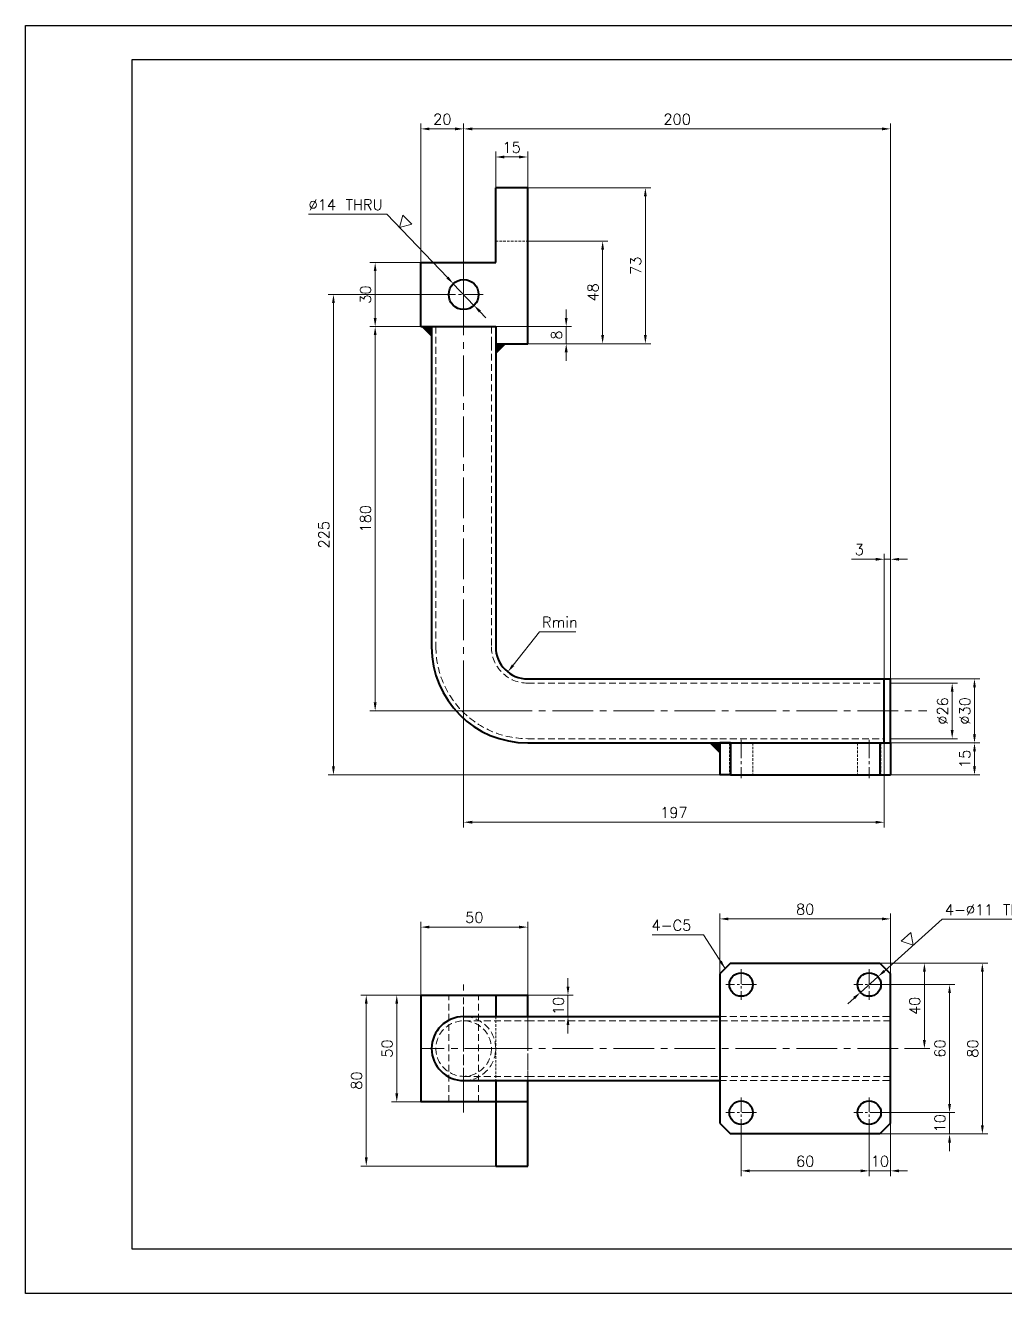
# Model space of a CAD drawing. Extents: x 6035 to 74113, y -26015 to -4546.
# Drawn here: x 6035 to 6494, y -5506 to -4912 of the extents above; entities that cross this region are included whole.
import ezdxf
from ezdxf.enums import TextEntityAlignment as Align

# ---------------------------------------------------------------- set-up
doc = ezdxf.new("R2010")
doc.units = 0
doc.linetypes.add('CENTER2', pattern=[28.575, 19.05, -3.175, 3.175, -3.175])
doc.linetypes.add('HIDDEN2', pattern=[4.7625, 3.175, -1.5875])
doc.layers.get('0').update_dxf_attribs({"linetype": 'CONTINUOUS'})
doc.layers.get('Defpoints').update_dxf_attribs({"linetype": 'CONTINUOUS'})
doc.layers.add('A3', color=7, linetype='CONTINUOUS')
for name, color, linetype, lineweight in [('AM_VIS', 7, 'CONTINUOUS', 40), ('DIM', 71, 'CONTINUOUS', 13), ('DRAWING', 7, 'CONTINUOUS', 40), ('中心线', 2, 'CENTER2', 13), ('虚线', 1, 'HIDDEN2', 13)]:
    doc.layers.add(name, color=color, linetype=linetype, lineweight=lineweight)
doc.styles.add('CH-1', font='', dxfattribs={"height": 3})
doc.styles.get("Standard").update_dxf_attribs({"font": 'txt.shx', "bigfont": 'bigfont.shx'})
doc.styles.get('CH-1').set_extended_font_data('SimSun')
doc.dimstyles.new('副本2', dxfattribs={"dimscale": 2, "dimtxt": 2.5, "dimasz": 2, "dimexe": 1.25, "dimexo": 0, "dimgap": 1, "dimtad": 1, "dimdsep": 46, "dimtxsty": 'Standard', "dimcen": 0, "dimclrd": 3, "dimclre": 3, "dimclrt": 1, "dimadec": 1, "dimazin": 2, "dimtfac": 1, "dimtmove": 0, "dimatfit": 3, "dimfxl": 0, "dimtolj": 1, "dimlwd": -1, "dimlwe": -1, "dimarcsym": 0})
doc.dimstyles.new('副本2$0', dxfattribs={"dimscale": 2, "dimtxt": 2.5, "dimasz": 2, "dimexe": 1.25, "dimexo": 0, "dimgap": 1, "dimtad": 1, "dimdsep": 46, "dimtxsty": 'Standard', "dimcen": 0, "dimclrd": 3, "dimclre": 3, "dimclrt": 1, "dimadec": 1, "dimazin": 2, "dimtfac": 1, "dimtmove": 0, "dimatfit": 3, "dimfxl": 0, "dimtolj": 1, "dimlwd": -1, "dimlwe": -1, "dimarcsym": 0})
doc.dimstyles.new('副本2$3', dxfattribs={"dimscale": 2, "dimtxt": 2.5, "dimasz": 2, "dimexe": 1.25, "dimexo": 0, "dimgap": 1, "dimtad": 1, "dimtoh": 1, "dimdsep": 46, "dimtxsty": 'Standard', "dimcen": 0, "dimclrd": 3, "dimclre": 3, "dimclrt": 1, "dimadec": 1, "dimazin": 2, "dimtfac": 1, "dimtmove": 0, "dimatfit": 3, "dimfxl": 0, "dimtolj": 1, "dimlwd": -1, "dimlwe": -1, "dimarcsym": 0})
doc.dimstyles.new('副本2$4', dxfattribs={"dimscale": 2, "dimtxt": 2.5, "dimasz": 2, "dimexe": 1.25, "dimexo": 0, "dimgap": 1, "dimtad": 1, "dimtoh": 1, "dimdsep": 46, "dimtxsty": 'Standard', "dimcen": 0, "dimclrd": 3, "dimclre": 3, "dimclrt": 1, "dimadec": 1, "dimazin": 2, "dimtfac": 1, "dimtmove": 0, "dimatfit": 3, "dimfxl": 0, "dimtolj": 1, "dimlwd": -1, "dimlwe": -1, "dimarcsym": 0})

# ---------------------------------------------------------------- blocks, each defined once
blk = doc.blocks.new('A$C2CD672AE')
for p, q in [((-218.5, -289), (-218.5, 8)), ((-218.5, 8), (201.5, 8)), ((201.5, 8), (201.5, -289)), ((-193.5, 0), (193.5, 0)), ((-193.5, -278.55), (-193.5, 0)), ((16.5, -16.21), (16.5, 0)), ((21.57, 0), (21.57, -16.21)), ((69.95, 0), (181.5, 0)), ((69.95, 0), (181.5, 0)), ((69.95, 0), (181.5, 0)), ((69.95, 0), (181.5, 0)), ((193.5, 0), (193.5, -278.55)), ((101.05, 0), (101.05, -16.21)), ((101.05, 0), (101.05, -16.21)), ((101.05, 0), (101.05, -16.21)), ((101.05, 0), (101.05, -16.21)), ((101.05, 0), (101.05, -16.21)), ((116.05, 0), (116.05, -16.21)), ((116.05, 0), (116.05, -16.21)), ((116.05, 0), (116.05, -16.21)), ((116.05, 0), (116.05, -16.21)), ((116.05, 0), (116.05, -16.21)), ((128.05, 0), (128.05, -16.21)), ((128.05, 0), (128.05, -16.21)), ((128.05, 0), (128.05, -16.21)), ((128.05, 0), (128.05, -16.21)), ((128.05, 0), (128.05, -16.21)), ((140.05, -16.21), (140.05, 0)), ((16.5, -11.14), (19.04, -6.07)), ((16.5, -6.07), (128.05, -6.07)), ((16.5, -6.07), (128.05, -6.07)), ((16.5, -6.07), (128.05, -6.07)), ((16.5, -6.07), (128.05, -6.07)), ((19.04, -6.07), (21.57, -11.14)), ((128.05, -6.07), (140.05, -6.07)), ((128.05, -6.07), (140.05, -6.07)), ((128.05, -6.07), (140.05, -6.07)), ((128.05, -6.07), (193.5, -6.07)), ((16.5, -16.21), (19.04, -11.14)), ((16.5, -11.14), (128.05, -11.14)), ((16.5, -11.14), (128.05, -11.14)), ((16.5, -11.14), (128.05, -11.14)), ((16.5, -11.14), (128.05, -11.14)), ((19.04, -11.14), (21.57, -16.21)), ((16.5, -16.21), (140.05, -16.21)), ((140.05, -16.21), (16.5, -16.21)), ((16.5, -16.21), (140.05, -16.21)), ((16.5, -16.21), (193.5, -16.21)), ((193.5, -278.55), (-193.5, -278.55)), ((201.5, -289), (-218.5, -289))]:
    blk.add_line(p, q)
at = {"style": 'CH-1'}
for s, p in [('符号', (19.12, -1.91)), ('设 变 内 容', (62.89, -1.91)), ('日 期', (108.22, -2.16)), ('变更者', (122.43, -2.16)), ('锐角除去', (134.43, -1.63)), ('表面处理', (166.75, -1.61)), ('NO.', (19.39, -4.62)), ('REVISION', (63.16, -4.62)), ('DATE', (108.64, -4.87)), ('REVR', (122.85, -4.87)), ('C0.5', (134.43, -11.03))]:
    blk.add_text(s, height=1.775, dxfattribs=at).set_placement(p, align=Align.MIDDLE)
at = {"style": 'CH-1', "width": 0.7}
for s, p in [('ACUTE ANGLE', (134.43, -4.69)), ('SURFACE TREATMENT', (166.75, -4.68))]:
    blk.add_text(s, height=1.7746, dxfattribs=at).set_placement(p, align=Align.MIDDLE)
blk = doc.blocks.new('*D2345')
at = {"layer": 'Defpoints', "color": 0, "transparency": 16777216}
for p in [(6179.45, -5038.14), (6231.34, -5038.14), (6360.44, -5263.14)]:
    blk.add_point(p, dxfattribs=at)
at = {"layer": 'DIM', "color": 3, "transparency": 16777216}
for p, q in [((6231.34, -5038.14), (6176.95, -5038.14)), ((6179.45, -5259.14), (6179.45, -5042.14)), ((6360.44, -5263.14), (6176.95, -5263.14))]:
    blk.add_line(p, q, dxfattribs=at)
for points in [[(6178.78, -5042.14), (6180.11, -5042.14), (6179.45, -5038.14)], [(6178.78, -5259.14), (6180.11, -5259.14), (6179.45, -5263.14)]]:
    blk.add_solid(points, dxfattribs=at)
at = {"layer": 'DIM', "color": 1, "transparency": 16777216, "insert": (6174.95, -5150.64), "char_height": 5, "attachment_point": 5, "rotation": 90}
blk.add_mtext('\\A1;225', dxfattribs=at)
blk = doc.blocks.new('*D2346')
at = {"layer": 'Defpoints', "color": 0, "transparency": 16777216}
for p in [(6198.99, -5053.14), (6220.44, -5053.14), (6253.44, -5233.14)]:
    blk.add_point(p, dxfattribs=at)
at = {"layer": 'DIM', "color": 3, "transparency": 16777216}
for p, q in [((6220.44, -5053.14), (6196.49, -5053.14)), ((6198.99, -5229.14), (6198.99, -5057.14)), ((6253.44, -5233.14), (6196.49, -5233.14))]:
    blk.add_line(p, q, dxfattribs=at)
for points in [[(6198.32, -5057.14), (6199.65, -5057.14), (6198.99, -5053.14)], [(6198.32, -5229.14), (6199.65, -5229.14), (6198.99, -5233.14)]]:
    blk.add_solid(points, dxfattribs=at)
at = {"layer": 'DIM', "color": 1, "transparency": 16777216, "insert": (6194.49, -5143.14), "char_height": 5, "attachment_point": 5, "rotation": 90}
blk.add_mtext('\\A1;180', dxfattribs=at)
blk = doc.blocks.new('*D2347')
at = {"layer": 'Defpoints', "color": 0, "transparency": 16777216}
for p in [(6198.99, -5023.14), (6220.44, -5023.14), (6220.44, -5053.14)]:
    blk.add_point(p, dxfattribs=at)
at = {"layer": 'DIM', "color": 3, "transparency": 16777216}
for p, q in [((6220.44, -5023.14), (6196.49, -5023.14)), ((6198.99, -5049.14), (6198.99, -5027.14)), ((6220.44, -5053.14), (6196.49, -5053.14))]:
    blk.add_line(p, q, dxfattribs=at)
for points in [[(6198.32, -5027.14), (6199.65, -5027.14), (6198.99, -5023.14)], [(6198.32, -5049.14), (6199.65, -5049.14), (6198.99, -5053.14)]]:
    blk.add_solid(points, dxfattribs=at)
at = {"layer": 'DIM', "color": 1, "transparency": 16777216, "insert": (6194.49, -5038.14), "char_height": 5, "attachment_point": 5, "rotation": 90}
blk.add_mtext('\\A1;30', dxfattribs=at)
blk = doc.blocks.new('*D2348')
at = {"layer": 'Defpoints', "color": 0, "transparency": 16777216}
for p in [(6235.6, -5033.08), (6245.28, -5043.2)]:
    blk.add_point(p, dxfattribs=at)
at = {"layer": 'DIM', "color": 3, "transparency": 16777216}
for p, q in [((6167.81, -5000.56), (6204.48, -5000.56)), ((6204.48, -5000.56), (6232.84, -5030.19)), ((6245.28, -5043.2), (6235.6, -5033.08)), ((6248.05, -5046.09), (6250.82, -5048.98))]:
    blk.add_line(p, q, dxfattribs=at)
for points in [[(6233.32, -5029.73), (6232.36, -5030.66), (6235.6, -5033.08)], [(6248.53, -5045.63), (6247.57, -5046.55), (6245.28, -5043.2)]]:
    blk.add_solid(points, dxfattribs=at)
at = {"layer": 'DIM', "color": 1, "transparency": 16777216, "insert": (6185.14, -4996.06), "char_height": 5, "attachment_point": 5}
blk.add_mtext('\\A1;∅14{\\Ftxt,bigfont|c134; THRU}', dxfattribs=at)
blk = doc.blocks.new('*D2349')
at = {"layer": 'Defpoints', "color": 0, "transparency": 16777216}
for p in [(6240.44, -4960.54), (6220.44, -5023.14), (6240.44, -5029.04)]:
    blk.add_point(p, dxfattribs=at)
at = {"layer": 'DIM', "color": 3, "transparency": 16777216}
for p, q in [((6220.44, -5023.14), (6220.44, -4958.04)), ((6240.44, -5029.04), (6240.44, -4958.04)), ((6224.44, -4960.54), (6236.44, -4960.54))]:
    blk.add_line(p, q, dxfattribs=at)
for points in [[(6224.44, -4959.88), (6224.44, -4961.21), (6220.44, -4960.54)], [(6236.44, -4959.88), (6236.44, -4961.21), (6240.44, -4960.54)]]:
    blk.add_solid(points, dxfattribs=at)
at = {"layer": 'DIM', "color": 1, "transparency": 16777216, "insert": (6230.44, -4956.04), "char_height": 5, "attachment_point": 5}
blk.add_mtext('\\A1;20', dxfattribs=at)
blk = doc.blocks.new('*D2350')
at = {"layer": 'Defpoints', "color": 0, "transparency": 16777216}
for p in [(6270.44, -4973.71), (6255.44, -4988.14), (6270.44, -4988.14)]:
    blk.add_point(p, dxfattribs=at)
at = {"layer": 'DIM', "color": 3, "transparency": 16777216}
for p, q in [((6255.44, -4988.14), (6255.44, -4971.21)), ((6270.44, -4988.14), (6270.44, -4971.21)), ((6259.44, -4973.71), (6266.44, -4973.71))]:
    blk.add_line(p, q, dxfattribs=at)
for points in [[(6259.44, -4973.05), (6259.44, -4974.38), (6255.44, -4973.71)], [(6266.44, -4973.05), (6266.44, -4974.38), (6270.44, -4973.71)]]:
    blk.add_solid(points, dxfattribs=at)
at = {"layer": 'DIM', "color": 1, "transparency": 16777216, "insert": (6262.94, -4969.21), "char_height": 5, "attachment_point": 5}
blk.add_mtext('\\A1;15', dxfattribs=at)
blk = doc.blocks.new('*D2351')
at = {"layer": 'Defpoints', "color": 0, "transparency": 16777216}
for p in [(6440.44, -4960.54), (6240.44, -5029.04), (6440.44, -5218.14)]:
    blk.add_point(p, dxfattribs=at)
at = {"layer": 'DIM', "color": 3, "transparency": 16777216}
for p, q in [((6240.44, -5029.04), (6240.44, -4958.04)), ((6440.44, -5218.14), (6440.44, -4958.04)), ((6244.44, -4960.54), (6436.44, -4960.54))]:
    blk.add_line(p, q, dxfattribs=at)
for points in [[(6244.44, -4959.88), (6244.44, -4961.21), (6240.44, -4960.54)], [(6436.44, -4959.88), (6436.44, -4961.21), (6440.44, -4960.54)]]:
    blk.add_solid(points, dxfattribs=at)
at = {"layer": 'DIM', "color": 1, "transparency": 16777216, "insert": (6340.44, -4956.04), "char_height": 5, "attachment_point": 5}
blk.add_mtext('\\A1;200', dxfattribs=at)
blk = doc.blocks.new('*D2352')
at = {"layer": 'Defpoints', "color": 0, "transparency": 16777216}
for p in [(6270.44, -4988.14), (6270.44, -5061.14), (6325.57, -5061.14)]:
    blk.add_point(p, dxfattribs=at)
at = {"layer": 'DIM', "color": 3, "transparency": 16777216}
for p, q in [((6270.44, -4988.14), (6328.07, -4988.14)), ((6325.57, -4992.14), (6325.57, -5057.14)), ((6270.44, -5061.14), (6328.07, -5061.14))]:
    blk.add_line(p, q, dxfattribs=at)
for points in [[(6324.9, -4992.14), (6326.23, -4992.14), (6325.57, -4988.14)], [(6324.9, -5057.14), (6326.23, -5057.14), (6325.57, -5061.14)]]:
    blk.add_solid(points, dxfattribs=at)
at = {"layer": 'DIM', "color": 1, "transparency": 16777216, "insert": (6321.07, -5024.64), "char_height": 5, "attachment_point": 5, "rotation": 90}
blk.add_mtext('\\A1;73', dxfattribs=at)
blk = doc.blocks.new('*D2353')
at = {"layer": 'Defpoints', "color": 0, "transparency": 16777216}
for p in [(6270.44, -5013.14), (6270.44, -5061.14), (6305.54, -5061.14)]:
    blk.add_point(p, dxfattribs=at)
at = {"layer": 'DIM', "color": 3, "transparency": 16777216}
for p, q in [((6270.44, -5013.14), (6308.04, -5013.14)), ((6305.54, -5017.14), (6305.54, -5057.14)), ((6270.44, -5061.14), (6308.04, -5061.14))]:
    blk.add_line(p, q, dxfattribs=at)
for points in [[(6304.87, -5017.14), (6306.21, -5017.14), (6305.54, -5013.14)], [(6304.87, -5057.14), (6306.21, -5057.14), (6305.54, -5061.14)]]:
    blk.add_solid(points, dxfattribs=at)
at = {"layer": 'DIM', "color": 1, "transparency": 16777216, "insert": (6301.04, -5037.14), "char_height": 5, "attachment_point": 5, "rotation": 90}
blk.add_mtext('\\A1;48', dxfattribs=at)
blk = doc.blocks.new('*D2354')
at = {"layer": 'Defpoints', "color": 0, "transparency": 16777216}
for p in [(6255.44, -5053.14), (6270.44, -5061.14), (6288.48, -5061.14)]:
    blk.add_point(p, dxfattribs=at)
at = {"layer": 'DIM', "color": 3, "transparency": 16777216}
for p, q in [((6288.48, -5049.14), (6288.48, -5045.14)), ((6255.44, -5053.14), (6290.98, -5053.14)), ((6288.48, -5053.14), (6288.48, -5061.14)), ((6270.44, -5061.14), (6290.98, -5061.14)), ((6288.48, -5065.14), (6288.48, -5069.14))]:
    blk.add_line(p, q, dxfattribs=at)
for points in [[(6287.81, -5049.14), (6289.15, -5049.14), (6288.48, -5053.14)], [(6287.81, -5065.14), (6289.15, -5065.14), (6288.48, -5061.14)]]:
    blk.add_solid(points, dxfattribs=at)
at = {"layer": 'DIM', "color": 1, "transparency": 16777216, "insert": (6283.98, -5057.14), "char_height": 5, "attachment_point": 5, "rotation": 90}
blk.add_mtext('\\A1;8', dxfattribs=at)
blk = doc.blocks.new('*D2355')
at = {"layer": 'Defpoints', "color": 0, "transparency": 16777216}
for p in [(6270.44, -5203.14), (6261.11, -5214.89)]:
    blk.add_point(p, dxfattribs=at)
at = {"layer": 'DIM', "color": 3, "transparency": 16777216}
for p, q in [((6276.02, -5196.12), (6263.6, -5211.75)), ((6293.02, -5196.12), (6276.02, -5196.12))]:
    blk.add_line(p, q, dxfattribs=at)
blk.add_solid([(6263.08, -5211.34), (6264.12, -5212.17), (6261.11, -5214.89)], dxfattribs=at)
at = {"layer": 'DIM', "color": 1, "transparency": 16777216, "insert": (6285.52, -5191.62), "char_height": 5, "attachment_point": 5}
blk.add_mtext('\\A1;{\\Ftxt,bigfont|c134;Rmin}', dxfattribs=at)
blk = doc.blocks.new('*D2356')
at = {"layer": 'Defpoints', "color": 0, "transparency": 16777216}
for p in [(6440.44, -5218.14), (6479.75, -5218.14), (6440.44, -5248.14)]:
    blk.add_point(p, dxfattribs=at)
at = {"layer": 'DIM', "color": 3, "transparency": 16777216}
for p, q in [((6440.44, -5218.14), (6482.25, -5218.14)), ((6479.75, -5244.14), (6479.75, -5222.14)), ((6440.44, -5248.14), (6482.25, -5248.14))]:
    blk.add_line(p, q, dxfattribs=at)
for points in [[(6479.09, -5222.14), (6480.42, -5222.14), (6479.75, -5218.14)], [(6479.09, -5244.14), (6480.42, -5244.14), (6479.75, -5248.14)]]:
    blk.add_solid(points, dxfattribs=at)
at = {"layer": 'DIM', "color": 1, "transparency": 16777216, "insert": (6475.25, -5233.14), "char_height": 5, "attachment_point": 5, "rotation": 90}
blk.add_mtext('\\A1;{\\Ftxt,bigfont|c134;%%C}30', dxfattribs=at)
blk = doc.blocks.new('*D2357')
at = {"layer": 'Defpoints', "color": 0, "transparency": 16777216}
for p in [(6440.44, -5248.14), (6479.75, -5248.14), (6440.44, -5263.14)]:
    blk.add_point(p, dxfattribs=at)
at = {"layer": 'DIM', "color": 3, "transparency": 16777216}
for p, q in [((6440.44, -5248.14), (6482.25, -5248.14)), ((6479.75, -5259.14), (6479.75, -5252.14)), ((6440.44, -5263.14), (6482.25, -5263.14))]:
    blk.add_line(p, q, dxfattribs=at)
for points in [[(6479.09, -5252.14), (6480.42, -5252.14), (6479.75, -5248.14)], [(6479.09, -5259.14), (6480.42, -5259.14), (6479.75, -5263.14)]]:
    blk.add_solid(points, dxfattribs=at)
at = {"layer": 'DIM', "color": 1, "transparency": 16777216, "insert": (6475.25, -5255.64), "char_height": 5, "attachment_point": 5, "rotation": 90}
blk.add_mtext('\\A1;15', dxfattribs=at)
blk = doc.blocks.new('*D2359')
at = {"layer": 'Defpoints', "color": 0, "transparency": 16777216}
for p in [(6270.44, -5334.39), (6220.44, -5366.29), (6270.44, -5366.29)]:
    blk.add_point(p, dxfattribs=at)
at = {"layer": 'DIM', "color": 3, "transparency": 16777216}
for p, q in [((6220.44, -5366.29), (6220.44, -5331.89)), ((6270.44, -5366.29), (6270.44, -5331.89)), ((6224.44, -5334.39), (6266.44, -5334.39))]:
    blk.add_line(p, q, dxfattribs=at)
for points in [[(6224.44, -5333.72), (6224.44, -5335.05), (6220.44, -5334.39)], [(6266.44, -5333.72), (6266.44, -5335.05), (6270.44, -5334.39)]]:
    blk.add_solid(points, dxfattribs=at)
at = {"layer": 'DIM', "color": 1, "transparency": 16777216, "insert": (6245.44, -5329.89), "char_height": 5, "attachment_point": 5}
blk.add_mtext('\\A1;50', dxfattribs=at)
blk = doc.blocks.new('*D2360')
at = {"layer": 'Defpoints', "color": 0, "transparency": 16777216}
for p in [(6194.81, -5366.29), (6220.44, -5366.29), (6255.44, -5446.29)]:
    blk.add_point(p, dxfattribs=at)
at = {"layer": 'DIM', "color": 3, "transparency": 16777216}
for p, q in [((6220.44, -5366.29), (6192.31, -5366.29)), ((6194.81, -5442.29), (6194.81, -5370.29)), ((6255.44, -5446.29), (6192.31, -5446.29))]:
    blk.add_line(p, q, dxfattribs=at)
for points in [[(6194.15, -5370.29), (6195.48, -5370.29), (6194.81, -5366.29)], [(6194.15, -5442.29), (6195.48, -5442.29), (6194.81, -5446.29)]]:
    blk.add_solid(points, dxfattribs=at)
at = {"layer": 'DIM', "color": 1, "transparency": 16777216, "insert": (6190.31, -5406.29), "char_height": 5, "attachment_point": 5, "rotation": 90}
blk.add_mtext('\\A1;80', dxfattribs=at)
blk = doc.blocks.new('*D2361')
at = {"layer": 'Defpoints', "color": 0, "transparency": 16777216}
for p in [(6430.44, -5428.44), (6440.44, -5426.29), (6430.44, -5448.56)]:
    blk.add_point(p, dxfattribs=at)
at = {"layer": 'DIM', "color": 3, "transparency": 16777216}
for p, q in [((6430.44, -5428.44), (6430.44, -5451.06)), ((6440.44, -5426.29), (6440.44, -5451.06)), ((6426.44, -5448.56), (6422.44, -5448.56)), ((6440.44, -5448.56), (6430.44, -5448.56)), ((6444.44, -5448.56), (6448.44, -5448.56))]:
    blk.add_line(p, q, dxfattribs=at)
for points in [[(6426.44, -5447.89), (6426.44, -5449.23), (6430.44, -5448.56)], [(6444.44, -5447.89), (6444.44, -5449.23), (6440.44, -5448.56)]]:
    blk.add_solid(points, dxfattribs=at)
at = {"layer": 'DIM', "color": 1, "transparency": 16777216, "insert": (6435.44, -5444.06), "char_height": 5, "attachment_point": 5}
blk.add_mtext('\\A1;10', dxfattribs=at)
blk = doc.blocks.new('*D2362')
at = {"layer": 'Defpoints', "color": 0, "transparency": 16777216}
for p in [(6370.44, -5428.44), (6430.44, -5428.44), (6370.44, -5448.56)]:
    blk.add_point(p, dxfattribs=at)
at = {"layer": 'DIM', "color": 3, "transparency": 16777216}
for p, q in [((6370.44, -5428.44), (6370.44, -5451.06)), ((6430.44, -5428.44), (6430.44, -5451.06)), ((6426.44, -5448.56), (6374.44, -5448.56))]:
    blk.add_line(p, q, dxfattribs=at)
for points in [[(6374.44, -5447.89), (6374.44, -5449.23), (6370.44, -5448.56)], [(6426.44, -5447.89), (6426.44, -5449.23), (6430.44, -5448.56)]]:
    blk.add_solid(points, dxfattribs=at)
at = {"layer": 'DIM', "color": 1, "transparency": 16777216, "insert": (6400.44, -5444.06), "char_height": 5, "attachment_point": 5}
blk.add_mtext('\\A1;60', dxfattribs=at)
blk = doc.blocks.new('*D2363')
at = {"layer": 'Defpoints', "color": 0, "transparency": 16777216}
for p in [(6435.44, -5351.29), (6483.45, -5351.29), (6435.44, -5431.29)]:
    blk.add_point(p, dxfattribs=at)
at = {"layer": 'DIM', "color": 3, "transparency": 16777216}
for p, q in [((6435.44, -5351.29), (6485.95, -5351.29)), ((6483.45, -5427.29), (6483.45, -5355.29)), ((6435.44, -5431.29), (6485.95, -5431.29))]:
    blk.add_line(p, q, dxfattribs=at)
for points in [[(6482.78, -5355.29), (6484.11, -5355.29), (6483.45, -5351.29)], [(6482.78, -5427.29), (6484.11, -5427.29), (6483.45, -5431.29)]]:
    blk.add_solid(points, dxfattribs=at)
at = {"layer": 'DIM', "color": 1, "transparency": 16777216, "insert": (6478.95, -5391.29), "char_height": 5, "attachment_point": 5, "rotation": 90}
blk.add_mtext('\\A1;80', dxfattribs=at)
blk = doc.blocks.new('*D2364')
at = {"layer": 'Defpoints', "color": 0, "transparency": 16777216}
for p in [(6437.59, -5421.29), (6435.44, -5431.29), (6468.07, -5431.29)]:
    blk.add_point(p, dxfattribs=at)
at = {"layer": 'DIM', "color": 3, "transparency": 16777216}
for p, q in [((6468.07, -5417.29), (6468.07, -5413.29)), ((6437.59, -5421.29), (6470.57, -5421.29)), ((6468.07, -5421.29), (6468.07, -5431.29)), ((6435.44, -5431.29), (6470.57, -5431.29)), ((6468.07, -5435.29), (6468.07, -5439.29))]:
    blk.add_line(p, q, dxfattribs=at)
for points in [[(6467.41, -5417.29), (6468.74, -5417.29), (6468.07, -5421.29)], [(6467.41, -5435.29), (6468.74, -5435.29), (6468.07, -5431.29)]]:
    blk.add_solid(points, dxfattribs=at)
at = {"layer": 'DIM', "color": 1, "transparency": 16777216, "insert": (6463.57, -5426.29), "char_height": 5, "attachment_point": 5, "rotation": 90}
blk.add_mtext('\\A1;10', dxfattribs=at)
blk = doc.blocks.new('*D2365')
at = {"layer": 'Defpoints', "color": 0, "transparency": 16777216}
for p in [(6437.59, -5361.29), (6468.07, -5361.29), (6437.59, -5421.29)]:
    blk.add_point(p, dxfattribs=at)
at = {"layer": 'DIM', "color": 3, "transparency": 16777216}
for p, q in [((6437.59, -5361.29), (6470.57, -5361.29)), ((6468.07, -5417.29), (6468.07, -5365.29)), ((6437.59, -5421.29), (6470.57, -5421.29))]:
    blk.add_line(p, q, dxfattribs=at)
for points in [[(6467.41, -5365.29), (6468.74, -5365.29), (6468.07, -5361.29)], [(6467.41, -5417.29), (6468.74, -5417.29), (6468.07, -5421.29)]]:
    blk.add_solid(points, dxfattribs=at)
at = {"layer": 'DIM', "color": 1, "transparency": 16777216, "insert": (6463.57, -5391.29), "char_height": 5, "attachment_point": 5, "rotation": 90}
blk.add_mtext('\\A1;60', dxfattribs=at)
blk = doc.blocks.new('*D2366')
at = {"layer": 'Defpoints', "color": 0, "transparency": 16777216}
for p in [(6435.44, -5351.29), (6446.92, -5391.29), (6456.29, -5391.29)]:
    blk.add_point(p, dxfattribs=at)
at = {"layer": 'DIM', "color": 3, "transparency": 16777216}
for p, q in [((6435.44, -5351.29), (6458.79, -5351.29)), ((6456.29, -5355.29), (6456.29, -5387.29)), ((6446.92, -5391.29), (6458.79, -5391.29))]:
    blk.add_line(p, q, dxfattribs=at)
for points in [[(6455.62, -5355.29), (6456.95, -5355.29), (6456.29, -5351.29)], [(6455.62, -5387.29), (6456.95, -5387.29), (6456.29, -5391.29)]]:
    blk.add_solid(points, dxfattribs=at)
at = {"layer": 'DIM', "color": 1, "transparency": 16777216, "insert": (6451.79, -5371.29), "char_height": 5, "attachment_point": 5, "rotation": 90}
blk.add_mtext('\\A1;40', dxfattribs=at)
blk = doc.blocks.new('*D2367')
at = {"layer": 'Defpoints', "color": 0, "transparency": 16777216}
for p in [(6440.44, -5330.55), (6360.44, -5356.29), (6440.44, -5356.29)]:
    blk.add_point(p, dxfattribs=at)
at = {"layer": 'DIM', "color": 3, "transparency": 16777216}
for p, q in [((6360.44, -5356.29), (6360.44, -5328.05)), ((6440.44, -5356.29), (6440.44, -5328.05)), ((6364.44, -5330.55), (6436.44, -5330.55))]:
    blk.add_line(p, q, dxfattribs=at)
for points in [[(6364.44, -5329.89), (6364.44, -5331.22), (6360.44, -5330.55)], [(6436.44, -5329.89), (6436.44, -5331.22), (6440.44, -5330.55)]]:
    blk.add_solid(points, dxfattribs=at)
at = {"layer": 'DIM', "color": 1, "transparency": 16777216, "insert": (6400.44, -5326.05), "char_height": 5, "attachment_point": 5}
blk.add_mtext('\\A1;80', dxfattribs=at)
blk = doc.blocks.new('*D2368')
at = {"layer": 'Defpoints', "color": 0, "transparency": 16777216}
for p in [(6434.55, -5357.63), (6426.34, -5364.96)]:
    blk.add_point(p, dxfattribs=at)
at = {"layer": 'DIM', "color": 3, "transparency": 16777216}
for p, q in [((6464.65, -5330.74), (6437.53, -5354.97)), ((6509.65, -5330.74), (6464.65, -5330.74)), ((6426.34, -5364.96), (6434.55, -5357.63)), ((6423.36, -5367.62), (6420.38, -5370.29))]:
    blk.add_line(p, q, dxfattribs=at)
for points in [[(6437.09, -5354.47), (6437.97, -5355.46), (6434.55, -5357.63)], [(6422.92, -5367.13), (6423.8, -5368.12), (6426.34, -5364.96)]]:
    blk.add_solid(points, dxfattribs=at)
at = {"layer": 'DIM', "color": 1, "transparency": 16777216, "insert": (6488.15, -5326.24), "char_height": 5, "attachment_point": 5}
blk.add_mtext('\\A1;{\\Ftxt,bigfont|c134;4-}∅11{\\Ftxt,bigfont|c134; THRU}', dxfattribs=at)
blk = doc.blocks.new('*D2369')
at = {"layer": 'Defpoints', "color": 0, "transparency": 16777216}
for p in [(6209.1, -5366.29), (6220.44, -5366.29), (6220.44, -5416.29)]:
    blk.add_point(p, dxfattribs=at)
at = {"layer": 'DIM', "color": 3, "transparency": 16777216}
for p, q in [((6220.44, -5366.29), (6206.6, -5366.29)), ((6209.1, -5412.29), (6209.1, -5370.29)), ((6220.44, -5416.29), (6206.6, -5416.29))]:
    blk.add_line(p, q, dxfattribs=at)
for points in [[(6208.44, -5370.29), (6209.77, -5370.29), (6209.1, -5366.29)], [(6208.44, -5412.29), (6209.77, -5412.29), (6209.1, -5416.29)]]:
    blk.add_solid(points, dxfattribs=at)
at = {"layer": 'DIM', "color": 1, "transparency": 16777216, "insert": (6204.6, -5391.29), "char_height": 5, "attachment_point": 5, "rotation": 90}
blk.add_mtext('\\A1;50', dxfattribs=at)
blk = doc.blocks.new('*D2388')
at = {"layer": 'Defpoints', "color": 0, "transparency": 16777216}
for p in [(6270.44, -5366.29), (6289.31, -5366.29), (6270.44, -5376.29)]:
    blk.add_point(p, dxfattribs=at)
at = {"layer": 'DIM', "color": 3, "transparency": 16777216}
for p, q in [((6289.31, -5362.29), (6289.31, -5358.29)), ((6270.44, -5366.29), (6291.81, -5366.29)), ((6289.31, -5376.29), (6289.31, -5366.29)), ((6270.44, -5376.29), (6291.81, -5376.29)), ((6289.31, -5380.29), (6289.31, -5384.29))]:
    blk.add_line(p, q, dxfattribs=at)
for points in [[(6288.64, -5362.29), (6289.97, -5362.29), (6289.31, -5366.29)], [(6288.64, -5380.29), (6289.97, -5380.29), (6289.31, -5376.29)]]:
    blk.add_solid(points, dxfattribs=at)
at = {"layer": 'DIM', "color": 1, "transparency": 16777216, "insert": (6284.81, -5371.29), "char_height": 5, "attachment_point": 5, "rotation": 90}
blk.add_mtext('\\A1;10', dxfattribs=at)
blk = doc.blocks.new('*D2389')
at = {"layer": 'Defpoints', "color": 0, "transparency": 16777216}
for p in [(6440.44, -5220.14), (6469.31, -5220.14), (6440.44, -5246.14)]:
    blk.add_point(p, dxfattribs=at)
at = {"layer": 'DIM', "color": 3, "transparency": 16777216}
for p, q in [((6440.44, -5220.14), (6471.81, -5220.14)), ((6469.31, -5242.14), (6469.31, -5224.14)), ((6440.44, -5246.14), (6471.81, -5246.14))]:
    blk.add_line(p, q, dxfattribs=at)
for points in [[(6468.64, -5224.14), (6469.97, -5224.14), (6469.31, -5220.14)], [(6468.64, -5242.14), (6469.97, -5242.14), (6469.31, -5246.14)]]:
    blk.add_solid(points, dxfattribs=at)
at = {"layer": 'DIM', "color": 1, "transparency": 16777216, "insert": (6464.81, -5233.14), "char_height": 5, "attachment_point": 5, "rotation": 90}
blk.add_mtext('\\A1;{\\Ftxt,bigfont|c134;%%C}26', dxfattribs=at)
blk = doc.blocks.new('*D2390')
at = {"layer": 'Defpoints', "color": 0, "transparency": 16777216}
for p in [(6437.44, -5162.12), (6437.44, -5218.14), (6440.44, -5218.14)]:
    blk.add_point(p, dxfattribs=at)
at = {"layer": 'DIM', "color": 3, "transparency": 16777216}
for p, q in [((6437.44, -5218.14), (6437.44, -5159.62)), ((6440.44, -5218.14), (6440.44, -5159.62)), ((6433.44, -5162.12), (6422.11, -5162.12)), ((6440.44, -5162.12), (6437.44, -5162.12)), ((6444.44, -5162.12), (6448.44, -5162.12))]:
    blk.add_line(p, q, dxfattribs=at)
for points in [[(6433.44, -5161.45), (6433.44, -5162.79), (6437.44, -5162.12)], [(6444.44, -5161.45), (6444.44, -5162.79), (6440.44, -5162.12)]]:
    blk.add_solid(points, dxfattribs=at)
at = {"layer": 'DIM', "color": 1, "transparency": 16777216, "insert": (6425.78, -5157.62), "char_height": 5, "attachment_point": 5}
blk.add_mtext('\\A1;3', dxfattribs=at)
blk = doc.blocks.new('*D2391')
at = {"layer": 'Defpoints', "color": 0, "transparency": 16777216}
for p in [(6240.44, -5218.14), (6437.44, -5248.14), (6240.44, -5285.28)]:
    blk.add_point(p, dxfattribs=at)
at = {"layer": 'DIM', "color": 3, "transparency": 16777216}
for p, q in [((6240.44, -5218.14), (6240.44, -5287.78)), ((6437.44, -5248.14), (6437.44, -5287.78)), ((6433.44, -5285.28), (6244.44, -5285.28))]:
    blk.add_line(p, q, dxfattribs=at)
for points in [[(6244.44, -5284.62), (6244.44, -5285.95), (6240.44, -5285.28)], [(6433.44, -5284.62), (6433.44, -5285.95), (6437.44, -5285.28)]]:
    blk.add_solid(points, dxfattribs=at)
at = {"layer": 'DIM', "color": 1, "transparency": 16777216, "insert": (6338.94, -5280.78), "char_height": 5, "attachment_point": 5}
blk.add_mtext('\\A1;197', dxfattribs=at)

msp = doc.modelspace()

# ---------------------------------------------------------------- linework, layer by layer
at = {"layer": 'A3'}
msp.add_lwpolyline([(6035.11, -4912.061), (6875.11, -4912.061), (6875.11, -5506.061), (6035.11, -5506.061)], close=True, dxfattribs=at)
at = {"layer": 'AM_VIS', "ltscale": 0.375}
for p, q in [((6270.445, -4988.142), (6255.445, -4988.142)), ((6255.445, -5061.142), (6270.445, -5061.142)), ((6360.445, -5248.142), (6360.445, -5263.142)), ((6365.445, -5248.142), (6365.445, -5263.142)), ((6435.445, -5248.142), (6435.445, -5263.142)), ((6440.445, -5248.142), (6440.445, -5263.142)), ((6255.445, -5366.294), (6270.445, -5366.294)), ((6440.445, -5391.294), (6440.445, -5376.294)), ((6440.445, -5406.294), (6440.445, -5391.294)), ((6270.445, -5416.294), (6255.445, -5416.294)), ((6255.445, -5446.294), (6270.445, -5446.294))]:
    msp.add_line(p, q, dxfattribs=at)
at = {"layer": 'AM_VIS'}
for p, q in [((6255.445, -5023.142), (6255.445, -4988.142)), ((6270.445, -5061.142), (6270.445, -4988.142)), ((6220.445, -5023.142), (6255.445, -5023.142)), ((6220.445, -5053.142), (6220.445, -5023.142)), ((6220.445, -5053.142), (6255.445, -5053.142)), ((6225.445, -5053.142), (6225.445, -5203.142)), ((6255.445, -5061.142), (6255.445, -5203.142)), ((6270.445, -5218.142), (6440.445, -5218.142)), ((6437.445, -5248.142), (6437.445, -5218.142)), ((6440.445, -5248.142), (6440.445, -5218.142)), ((6270.445, -5248.142), (6360.445, -5248.142)), ((6360.445, -5248.142), (6440.445, -5248.142)), ((6365.445, -5248.142), (6435.445, -5248.142)), ((6365.445, -5263.142), (6435.445, -5263.142)), ((6365.445, -5351.294), (6435.445, -5351.294)), ((6360.445, -5356.294), (6360.445, -5426.294)), ((6440.445, -5426.294), (6440.445, -5356.294)), ((6220.445, -5366.294), (6255.445, -5366.294)), ((6220.445, -5366.294), (6220.445, -5416.294)), ((6240.445, -5376.294), (6270.445, -5376.294)), ((6270.445, -5376.294), (6360.445, -5376.294)), ((6240.445, -5406.294), (6270.445, -5406.294)), ((6270.445, -5406.294), (6360.445, -5406.294)), ((6255.445, -5416.294), (6220.445, -5416.294)), ((6255.445, -5416.294), (6255.445, -5446.294)), ((6270.445, -5446.294), (6270.445, -5416.294)), ((6435.445, -5431.294), (6365.445, -5431.294))]:
    msp.add_line(p, q, dxfattribs=at)
at = {"layer": 'AM_VIS', "ltscale": 0.2}
msp.add_line((6255.445, -5053.142), (6255.445, -5061.142), dxfattribs=at)
at = {"layer": 'AM_VIS', "ltscale": 0.125}
for p, q in [((6365.445, -5248.142), (6360.445, -5248.142)), ((6435.445, -5248.142), (6440.445, -5248.142)), ((6365.445, -5263.142), (6360.445, -5263.142)), ((6435.445, -5263.142), (6440.445, -5263.142))]:
    msp.add_line(p, q, dxfattribs=at)
at = {"layer": 'AM_VIS', "ltscale": 0.176777}
for p, q in [((6365.445, -5351.294), (6360.445, -5356.294)), ((6435.445, -5351.294), (6440.445, -5356.294)), ((6360.445, -5426.294), (6365.445, -5431.294)), ((6440.445, -5426.294), (6435.445, -5431.294))]:
    msp.add_line(p, q, dxfattribs=at)
at = {"layer": 'AM_VIS', "ltscale": 0.25}
for p, q in [((6255.445, -5366.294), (6255.445, -5376.294)), ((6255.445, -5406.294), (6255.445, -5416.294))]:
    msp.add_line(p, q, dxfattribs=at)
at = {"layer": 'AM_VIS', "ltscale": 0.250002}
msp.add_line((6270.445, -5376.294), (6270.445, -5366.294), dxfattribs=at)
at = {"layer": 'AM_VIS', "ltscale": 0.249998}
msp.add_line((6270.445, -5416.294), (6270.445, -5406.294), dxfattribs=at)
at = {"layer": 'AM_VIS'}
for centre, radius in [((6240.445, -5038.142), 7), ((6370.445, -5361.294), 5.5), ((6430.445, -5361.294), 5.5), ((6370.445, -5421.294), 5.5), ((6430.445, -5421.294), 5.5)]:
    msp.add_circle(centre, radius, dxfattribs=at)
for centre, radius, start in [((6270.445, -5203.142), 45, 180), ((6270.445, -5203.142), 15, 180), ((6240.445, -5391.294), 15, 90)]:
    msp.add_arc(centre, radius, start, 270, dxfattribs=at)
at = {"layer": 'DIM'}
for points in [[(6210.325, -5006.67), (6216.153, -5005.245), (6212.005, -5000.91)], [(6451.09, -5342.852), (6449.866, -5336.978), (6445.391, -5340.976)]]:
    msp.add_lwpolyline(points, close=True, dxfattribs=at)
at = {"layer": 'DRAWING'}
for points in [[(6225.445, -5053.142, 0, 7.071, 0), (6222.945, -5055.642, 7.071, 7.071, 0)], [(6255.445, -5061.142, 0, 7.071, 0), (6257.945, -5063.642, 7.071, 7.071, 0)], [(6360.445, -5248.142, 0, 7.071, 0), (6357.945, -5250.642, 7.071, 7.071, 0)]]:
    msp.add_lwpolyline(points, format="xyseb", dxfattribs=at)
at = {"layer": '中心线', "ltscale": 0.455}
for p, q in [((6240.445, -5029.042), (6240.445, -5047.242)), ((6249.545, -5038.142), (6231.345, -5038.142))]:
    msp.add_line(p, q, dxfattribs=at)
at = {"layer": '中心线'}
for p, q in [((6240.445, -5038.142), (6240.445, -5218.142)), ((6253.445, -5233.142), (6457.445, -5233.142)), ((6240.445, -5421.294), (6240.445, -5361.294)), ((6240.445, -5371.794), (6240.445, -5410.794)), ((6270.445, -5373.294), (6270.445, -5409.295)), ((6259.945, -5391.294), (6220.945, -5391.294)), ((6253.445, -5391.294), (6446.919, -5391.294))]:
    msp.add_line(p, q, dxfattribs=at)
at = {"layer": '中心线', "ltscale": 0.450015}
for p, q in [((6370.445, -5246.641), (6370.445, -5264.642)), ((6430.445, -5246.641), (6430.445, -5264.642))]:
    msp.add_line(p, q, dxfattribs=at)
at = {"layer": '中心线', "ltscale": 0.3575}
for p, q in [((6370.445, -5354.144), (6370.445, -5368.444)), ((6430.445, -5354.144), (6430.445, -5368.444)), ((6377.595, -5361.294), (6363.295, -5361.294)), ((6437.595, -5361.294), (6423.295, -5361.294)), ((6370.445, -5414.144), (6370.445, -5428.444)), ((6430.445, -5414.144), (6430.445, -5428.444)), ((6377.595, -5421.294), (6363.295, -5421.294)), ((6437.595, -5421.294), (6423.295, -5421.294))]:
    msp.add_line(p, q, dxfattribs=at)
at = {"layer": '虚线', "ltscale": 0.375}
for p, q in [((6255.445, -5013.142), (6270.445, -5013.142)), ((6364.945, -5248.142), (6364.945, -5263.142)), ((6364.945, -5248.142), (6364.945, -5263.142)), ((6365.445, -5248.142), (6365.445, -5263.142)), ((6375.945, -5248.142), (6375.945, -5263.142)), ((6375.945, -5248.142), (6375.945, -5263.142)), ((6424.945, -5248.142), (6424.945, -5263.142)), ((6424.945, -5248.142), (6424.945, -5263.142)), ((6435.445, -5248.142), (6435.445, -5263.142)), ((6435.945, -5248.142), (6435.945, -5263.142)), ((6435.945, -5248.142), (6435.945, -5263.142)), ((6255.445, -5376.294), (6255.445, -5391.294)), ((6255.445, -5391.294), (6255.445, -5406.294))]:
    msp.add_line(p, q, dxfattribs=at)
at = {"layer": '虚线'}
for p, q in [((6227.445, -5053.141), (6227.445, -5203.142)), ((6253.445, -5053.141), (6253.445, -5061.141)), ((6253.445, -5061.141), (6253.445, -5203.142)), ((6270.445, -5220.142), (6437.445, -5220.142)), ((6270.445, -5246.142), (6360.445, -5246.142)), ((6360.445, -5246.142), (6437.445, -5246.142)), ((6233.445, -5416.294), (6233.445, -5366.294)), ((6247.445, -5416.294), (6247.445, -5366.294)), ((6240.445, -5378.295), (6270.445, -5378.295)), ((6270.445, -5406.294), (6270.445, -5376.294)), ((6270.445, -5378.295), (6440.445, -5378.295)), ((6360.445, -5376.294), (6440.445, -5376.294)), ((6240.445, -5404.295), (6270.445, -5404.295)), ((6270.445, -5404.295), (6440.445, -5404.295)), ((6360.445, -5406.294), (6440.445, -5406.294))]:
    msp.add_line(p, q, dxfattribs=at)
at = {"layer": '虚线', "ltscale": 0.2}
msp.add_line((6255.445, -5053.142), (6255.445, -5061.142), dxfattribs=at)
at = {"layer": '虚线'}
msp.add_circle((6240.445, -5391.294), 13, dxfattribs=at)
for centre, radius, start, end in [((6270.445, -5203.142), 43, 179.999991, 269.999997), ((6270.445, -5203.142), 17, 179.999991, 269.999997), ((6240.445, -5391.294), 15, 270, 90)]:
    msp.add_arc(centre, radius, start, end, dxfattribs=at)

# ---------------------------------------------------------------- block references
at = {"xscale": 2, "yscale": 2, "zscale": 2}
msp.add_blockref('A$C2CD672AE', (6472.11, -4928.061), dxfattribs=at)

# ---------------------------------------------------------------- texts
at = {"layer": 'DIM', "color": 1, "insert": (6347.096, -5336.056), "char_height": 5, "width": 626.0377, "attachment_point": 9}
msp.add_mtext('\\A1;4-C5', dxfattribs=at)

# ---------------------------------------------------------------- dimensions: what is measured, and where the dimension line sits
at = {"layer": 'DIM'}
for base, p1, p2, picture, middle in [((6240.445, -4960.543), (6220.445, -5023.142), (6240.445, -5029.042), '*D2349', (6230.445, -4956.043)), ((6440.445, -4960.543), (6240.445, -5029.042), (6440.445, -5218.142), '*D2351', (6340.445, -4956.043)), ((6270.445, -4973.712), (6255.445, -4988.142), (6270.445, -4988.142), '*D2350', (6262.945, -4969.212)), ((6437.445, -5162.121), (6440.445, -5218.142), (6437.445, -5218.142), '*D2390', (6425.778, -5157.621)), ((6240.445, -5285.285), (6437.445, -5248.142), (6240.445, -5218.142), '*D2391', (6338.945, -5280.785)), ((6270.445, -5334.386), (6220.445, -5366.294), (6270.445, -5366.294), '*D2359', (6245.445, -5329.886)), ((6440.445, -5330.554), (6360.445, -5356.294), (6440.445, -5356.294), '*D2367', (6400.445, -5326.054)), ((6370.445, -5448.558), (6430.445, -5428.444), (6370.445, -5428.444), '*D2362', (6400.445, -5444.058)), ((6430.445, -5448.558), (6440.445, -5426.294), (6430.445, -5428.444), '*D2361', (6435.445, -5444.058))]:
    dim = msp.add_linear_dim(base=base, p1=p1, p2=p2, dimstyle='副本2$0', dxfattribs=at)
    dim.commit()
    dim.dimension.update_dxf_attribs({"geometry": picture, "text_midpoint": middle})
for p1, p2, text, picture, middle in [((6245.285, -5043.199), (6235.605, -5033.084), '<>{\\Ftxt,bigfont|c134; THRU}', '*D2348', (6185.143, -5000.559)), ((6426.343, -5364.958), (6434.546, -5357.63), '{\\Ftxt,bigfont|c134;4-}<>{\\Ftxt,bigfont|c134; THRU}', '*D2368', (6488.151, -5330.739))]:
    dim = msp.add_diameter_dim_2p(p1=p1, p2=p2, text=text, dimstyle='副本2$3', dxfattribs=at)
    dim.commit()
    dim.dimension.update_dxf_attribs({"geometry": picture, "text_midpoint": middle, "dimtype": 163})
for base, p1, p2, picture, middle in [((6325.567, -5061.142), (6270.445, -4988.142), (6270.445, -5061.142), '*D2352', (6321.067, -5024.642)), ((6305.54, -5061.142), (6270.445, -5013.142), (6270.445, -5061.142), '*D2353', (6301.04, -5037.142)), ((6198.988, -5023.142), (6220.445, -5053.142), (6220.445, -5023.142), '*D2347', (6194.488, -5038.142)), ((6179.447, -5038.142), (6360.445, -5263.142), (6231.345, -5038.142), '*D2345', (6174.947, -5150.642)), ((6288.48, -5061.142), (6255.445, -5053.142), (6270.445, -5061.142), '*D2354', (6283.98, -5057.142)), ((6198.988, -5053.142), (6253.445, -5233.142), (6220.445, -5053.142), '*D2346', (6194.488, -5143.142)), ((6479.753, -5248.142), (6440.445, -5263.142), (6440.445, -5248.142), '*D2357', (6475.253, -5255.642)), ((6483.445, -5351.294), (6435.445, -5431.294), (6435.445, -5351.294), '*D2363', (6478.945, -5391.294)), ((6456.285, -5391.294), (6435.445, -5351.294), (6446.919, -5391.294), '*D2366', (6451.785, -5371.294)), ((6289.305, -5366.294), (6270.445, -5376.294), (6270.445, -5366.294), '*D2388', (6284.805, -5371.294)), ((6468.073, -5361.294), (6437.595, -5421.294), (6437.595, -5361.294), '*D2365', (6463.573, -5391.294)), ((6194.813, -5366.294), (6255.445, -5446.294), (6220.445, -5366.294), '*D2360', (6190.313, -5406.294)), ((6209.104, -5366.294), (6220.445, -5416.294), (6220.445, -5366.294), '*D2369', (6204.604, -5391.294)), ((6468.073, -5431.294), (6437.595, -5421.294), (6435.445, -5431.294), '*D2364', (6463.573, -5426.294))]:
    dim = msp.add_linear_dim(base=base, p1=p1, p2=p2, angle=90, dimstyle='副本2$0', dxfattribs=at)
    dim.commit()
    dim.dimension.update_dxf_attribs({"geometry": picture, "text_midpoint": middle})
dim = msp.add_radius_dim(center=(6270.445, -5203.142), mpoint=(6261.114, -5214.887), text='{\\Ftxt,bigfont|c134;Rmin}', dimstyle='副本2$4', override={"dimtmove": 1}, dxfattribs=at)
dim.commit()
dim.dimension.update_dxf_attribs({"geometry": '*D2355', "text_midpoint": (6276.019, -5196.125), "dimtype": 164})
for base, p1, p2, picture, middle in [((6479.753, -5218.142), (6440.445, -5248.142), (6440.445, -5218.142), '*D2356', (6475.253, -5233.142)), ((6469.307, -5220.142), (6440.445, -5246.142), (6440.445, -5220.142), '*D2389', (6464.807, -5233.142))]:
    dim = msp.add_linear_dim(base=base, p1=p1, p2=p2, angle=90, text='{\\Ftxt,bigfont|c134;%%C}<>', dimstyle='副本2$0', dxfattribs=at)
    dim.commit()
    dim.dimension.update_dxf_attribs({"geometry": picture, "text_midpoint": middle})

# ---------------------------------------------------------------- leaders
at = {"layer": 'DIM', "annotation_type": 0, "has_hookline": 1, "hookline_direction": 1, "text_width": 18.333}
msp.add_leader([(6362.945, -5353.794), (6352.728, -5338.056), (6349.096, -5338.056)], dimstyle='副本2', override={"dimgap": 1, "dimtad": 1}, dxfattribs=at)

doc.saveas('drawing.dxf')
